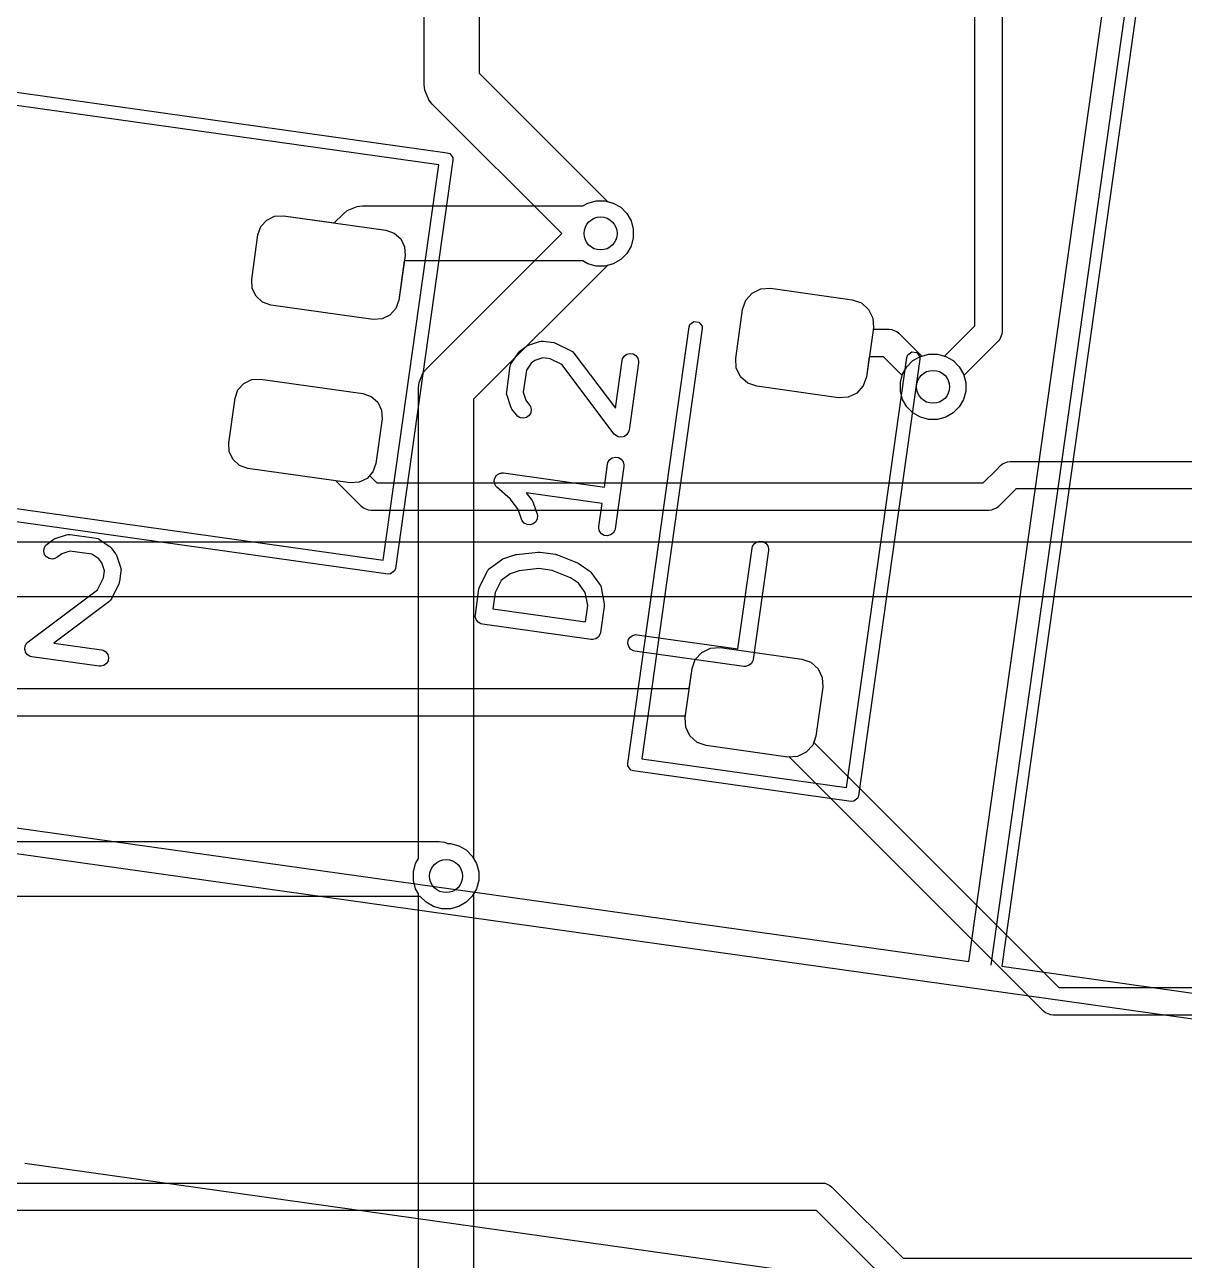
# Model space of a CAD drawing. Header units: millimetres. Extents: x 14 to 286, y -133 to -45.
# Drawn here: x 91.14 to 101.68, y -91.22 to -79.98 of the extents above; entities that cross this region are included whole.
import ezdxf

# ---------------------------------------------------------------- set-up
doc = ezdxf.new("R2010")
doc.units = ezdxf.units.MM
for name, color, linetype, true_color in [('B.Cu', 153, 'CONTINUOUS', 0x4d7fc4), ('B.Silkscreen', 31, 'CONTINUOUS', 0xe8b2a7), ('F.Cu', 13, 'CONTINUOUS', 0xc83434), ('F.Mask', 201, 'CONTINUOUS', 0xd864ff), ('F.Paste', 253, 'CONTINUOUS', 0xb4a09a), ('F.Silkscreen', 41, 'CONTINUOUS', 0xf2eda1), ('User.Drawings', 9, 'CONTINUOUS', 0xc2c2c2)]:
    doc.layers.add(name, color=color, linetype=linetype, true_color=true_color)

msp = doc.modelspace()

# ---------------------------------------------------------------- linework, layer by layer
at = {"layer": 'B.Cu', "linetype": 'CONTINUOUS'}
for p, q in [((99.7772, -82.718523), (99.7772, -76.0407)), ((100.0272, -76.092476), (100.0272, -82.7703)), ((94.7715, -80.5258), (94.7715, -76.4923)), ((95.2715, -76.595853), (95.2715, -80.422246)), ((95.2715, -80.422246), (96.437529, -81.588275)), ((94.776304, -80.574573), (94.7715, -80.5258)), ((94.813633, -80.664693), (94.776304, -80.574573)), ((94.813637, -80.664697), (94.813633, -80.664693)), ((94.844723, -80.702577), (94.813637, -80.664697)), ((96.021646, -81.8795), (94.844723, -80.702577)), ((96.437529, -81.588275), (96.490005, -81.602336)), ((96.490005, -81.602336), (96.557828, -81.641494)), ((96.557828, -81.641494), (96.613206, -81.696872)), ((96.613206, -81.696872), (96.652364, -81.764695)), ((96.652364, -81.764695), (96.672633, -81.840342)), ((94.793923, -83.107223), (96.021646, -81.8795)), ((96.672633, -81.918658), (96.652364, -81.994305)), ((96.672633, -81.840342), (96.672633, -81.918658)), ((96.652364, -81.994305), (96.613206, -82.062128)), ((96.557828, -82.117506), (96.490005, -82.156664)), ((96.613206, -82.062128), (96.557828, -82.117506)), ((96.437529, -82.170724), (95.2207, -83.387554)), ((96.490005, -82.156664), (96.437529, -82.170724)), ((99.501634, -82.994089), (99.7772, -82.718523)), ((100.024798, -82.794686), (100.006134, -82.839746)), ((100.0272, -82.7703), (100.024798, -82.794686)), ((99.990589, -82.858688), (99.67841, -83.170865)), ((100.006134, -82.839746), (99.990589, -82.858688)), ((99.160194, -83.091672), (99.215572, -83.036294)), ((99.215572, -83.036294), (99.283395, -82.997136)), ((99.283395, -82.997136), (99.359042, -82.976867)), ((99.359042, -82.976867), (99.437358, -82.976867)), ((99.437358, -82.976867), (99.501634, -82.994089)), ((94.725504, -83.235227), (94.762833, -83.145107)), ((94.762833, -83.145107), (94.762837, -83.145102)), ((94.762837, -83.145102), (94.793923, -83.107223)), ((99.100767, -83.235142), (99.121036, -83.159495)), ((99.121036, -83.159495), (99.160194, -83.091672)), ((94.7207, -83.284), (94.725504, -83.235227)), ((99.100767, -83.313458), (99.100767, -83.235142)), ((99.67841, -83.170865), (99.695633, -83.235142)), ((99.695633, -83.235142), (99.695633, -83.313458)), ((94.7207, -87.563046), (94.7207, -83.284)), ((99.121036, -83.389105), (99.100767, -83.313458)), ((99.695633, -83.313458), (99.675364, -83.389105)), ((95.2207, -83.387554), (95.2207, -87.563046)), ((99.160194, -83.456928), (99.121036, -83.389105)), ((99.215572, -83.512306), (99.160194, -83.456928)), ((99.636206, -83.456928), (99.580828, -83.512306)), ((99.675364, -83.389105), (99.636206, -83.456928)), ((99.283395, -83.551464), (99.215572, -83.512306)), ((99.359042, -83.571733), (99.283395, -83.551464)), ((99.437358, -83.571733), (99.359042, -83.571733)), ((99.513005, -83.551464), (99.437358, -83.571733)), ((99.580828, -83.512306), (99.513005, -83.551464)), ((94.673267, -87.685742), (94.693536, -87.610095)), ((94.693536, -87.610095), (94.7207, -87.563046)), ((95.2207, -87.563046), (95.247864, -87.610095)), ((95.247864, -87.610095), (95.268133, -87.685742)), ((94.673267, -87.764058), (94.673267, -87.685742)), ((94.693536, -87.839705), (94.673267, -87.764058)), ((95.268133, -87.764058), (95.247864, -87.839705)), ((95.268133, -87.685742), (95.268133, -87.764058)), ((94.7207, -87.886753), (94.693536, -87.839705)), ((95.247864, -87.839705), (95.2207, -87.886753)), ((94.7207, -93.8386), (94.7207, -87.886753)), ((95.2207, -87.886753), (95.2207, -93.735046))]:
    msp.add_line(p, q, dxfattribs=at)
at = {"layer": 'B.Cu'}
for centre in [(96.3752, -81.8795), (99.3982, -83.2743), (94.9707, -87.7249)]:
    msp.add_circle(centre, 0.15, dxfattribs=at)
at = {"layer": 'B.Silkscreen', "linetype": 'CONTINUOUS'}
msp.add_line((91.138861, -90.334903), (99.457114, -91.503957), dxfattribs=at)
at = {"layer": 'F.Cu', "linetype": 'CONTINUOUS'}
for p, q in [((96.260395, -81.602336), (96.336042, -81.582067)), ((96.336042, -81.582067), (96.414358, -81.582067)), ((96.414358, -81.582067), (96.490005, -81.602336)), ((94.033723, -81.702724), (94.071602, -81.671637)), ((94.071602, -81.671637), (94.071607, -81.671633)), ((94.071607, -81.671633), (94.161727, -81.634304)), ((94.161727, -81.634304), (94.2105, -81.6295)), ((94.2105, -81.6295), (96.213346, -81.6295)), ((96.213346, -81.6295), (96.260395, -81.602336)), ((96.490005, -81.602336), (96.557828, -81.641494)), ((96.557828, -81.641494), (96.613206, -81.696872)), ((96.613206, -81.696872), (96.652364, -81.764695)), ((93.286431, -81.817584), (93.339692, -81.757909)), ((93.339692, -81.757909), (93.411737, -81.72316)), ((93.411737, -81.72316), (93.491595, -81.718625)), ((93.491595, -81.718625), (93.952978, -81.783467)), ((93.952978, -81.783467), (94.033723, -81.702724)), ((96.652364, -81.764695), (96.672633, -81.840342)), ((93.202999, -82.299109), (93.26006, -81.893099)), ((93.26006, -81.893099), (93.286431, -81.817584)), ((96.672633, -81.918658), (96.652364, -81.994305)), ((96.672633, -81.840342), (96.672633, -81.918658)), ((96.652364, -81.994305), (96.613206, -82.062128)), ((94.590102, -82.1295), (94.53986, -82.486993)), ((96.213346, -82.1295), (94.590102, -82.1295)), ((96.260395, -82.156664), (96.213346, -82.1295)), ((96.557828, -82.117506), (96.490005, -82.156664)), ((96.613206, -82.062128), (96.557828, -82.117506)), ((96.336042, -82.176933), (96.260395, -82.156664)), ((96.414358, -82.176933), (96.336042, -82.176933)), ((96.490005, -82.156664), (96.414358, -82.176933)), ((93.207534, -82.378967), (93.202999, -82.299109)), ((93.242283, -82.451012), (93.207534, -82.378967)), ((93.301958, -82.504273), (93.242283, -82.451012)), ((97.666789, -82.569744), (97.695733, -82.486861)), ((97.695733, -82.486861), (97.754191, -82.421365)), ((97.754191, -82.421365), (97.833264, -82.383224)), ((97.833264, -82.383224), (97.920913, -82.378247)), ((97.920913, -82.378247), (98.663614, -82.482627)), ((98.663614, -82.482627), (98.746497, -82.511571)), ((93.377473, -82.530645), (93.301958, -82.504273)), ((94.308325, -82.661467), (93.377473, -82.530645)), ((94.513489, -82.562508), (94.460228, -82.622183)), ((94.53986, -82.486993), (94.513489, -82.562508)), ((97.604161, -83.015364), (97.666789, -82.569744)), ((98.746497, -82.511571), (98.811993, -82.570029)), ((98.811993, -82.570029), (98.850134, -82.649102)), ((94.388183, -82.656932), (94.308325, -82.661467)), ((94.460228, -82.622183), (94.388183, -82.656932)), ((98.850134, -82.649102), (98.855111, -82.736752)), ((98.855111, -82.736752), (98.853095, -82.7511)), ((98.853095, -82.7511), (99, -82.7511)), ((99, -82.7511), (99.024386, -82.753502)), ((99.024386, -82.753502), (99.024387, -82.753502)), ((99.024387, -82.753502), (99.036185, -82.758389)), ((99.036185, -82.758389), (99.069446, -82.772166)), ((99.069446, -82.772166), (99.069451, -82.772171)), ((99.069451, -82.772171), (99.088388, -82.787712)), ((99.088388, -82.787712), (99.294765, -82.994089)), ((97.609138, -83.103014), (97.604161, -83.015364)), ((98.817959, -83.0011), (98.792483, -83.182372)), ((98.948224, -83.0011), (98.817959, -83.0011)), ((99.117989, -83.170865), (98.948224, -83.0011)), ((99.294765, -82.994089), (99.359042, -82.976867)), ((99.359042, -82.976867), (99.437358, -82.976867)), ((99.437358, -82.976867), (99.513005, -82.997136)), ((99.513005, -82.997136), (99.580828, -83.036294)), ((99.580828, -83.036294), (99.636206, -83.091672)), ((97.647279, -83.182087), (97.609138, -83.103014)), ((99.636206, -83.091672), (99.675364, -83.159495)), ((99.675364, -83.159495), (99.695633, -83.235142)), ((93.077672, -83.302986), (93.130933, -83.243311)), ((93.130933, -83.243311), (93.202978, -83.208562)), ((93.202978, -83.208562), (93.282836, -83.204027)), ((93.282836, -83.204027), (94.213688, -83.334849)), ((97.712775, -83.240545), (97.647279, -83.182087)), ((97.795658, -83.269489), (97.712775, -83.240545)), ((98.538359, -83.373869), (97.795658, -83.269489)), ((98.763539, -83.265255), (98.705081, -83.330751)), ((98.792483, -83.182372), (98.763539, -83.265255)), ((99.100767, -83.235142), (99.117989, -83.170865)), ((99.100767, -83.313458), (99.100767, -83.235142)), ((99.695633, -83.235142), (99.695633, -83.313458)), ((92.99424, -83.784511), (93.051301, -83.378501)), ((93.051301, -83.378501), (93.077672, -83.302986)), ((94.213688, -83.334849), (94.289203, -83.361221)), ((94.289203, -83.361221), (94.348878, -83.414482)), ((98.626008, -83.368892), (98.538359, -83.373869)), ((98.705081, -83.330751), (98.626008, -83.368892)), ((99.121036, -83.389105), (99.100767, -83.313458)), ((99.695633, -83.313458), (99.675364, -83.389105)), ((94.348878, -83.414482), (94.383627, -83.486527)), ((94.383627, -83.486527), (94.388162, -83.566385)), ((99.160194, -83.456928), (99.121036, -83.389105)), ((99.215572, -83.512306), (99.160194, -83.456928)), ((99.636206, -83.456928), (99.580828, -83.512306)), ((99.675364, -83.389105), (99.636206, -83.456928)), ((94.388162, -83.566385), (94.331101, -83.972395)), ((99.283395, -83.551464), (99.215572, -83.512306)), ((99.359042, -83.571733), (99.283395, -83.551464)), ((99.437358, -83.571733), (99.359042, -83.571733)), ((99.513005, -83.551464), (99.437358, -83.571733)), ((99.580828, -83.512306), (99.513005, -83.551464)), ((92.998775, -83.864369), (92.99424, -83.784511)), ((93.033524, -83.936414), (92.998775, -83.864369)), ((93.093199, -83.989675), (93.033524, -83.936414)), ((93.168714, -84.016047), (93.093199, -83.989675)), ((93.967304, -84.12828), (93.168714, -84.016047)), ((94.30473, -84.04791), (94.274432, -84.081855)), ((94.331101, -83.972395), (94.30473, -84.04791)), ((99.853624, -84.1481), (99.970812, -84.030912)), ((99.970812, -84.030912), (100.012012, -83.989711)), ((100.012012, -83.989711), (100.030954, -83.974166)), ((100.030954, -83.974166), (100.076014, -83.955502)), ((100.076014, -83.955502), (100.1004, -83.9531)), ((100.1004, -83.9531), (106.631827, -83.9531)), ((94.200511, -84.361488), (93.967304, -84.12828)), ((94.274432, -84.081855), (94.340677, -84.1481)), ((94.340677, -84.1481), (99.853624, -84.1481)), ((100.147588, -84.207688), (99.993788, -84.361488)), ((100.152176, -84.2031), (100.147588, -84.207688)), ((106.599846, -84.2031), (100.152176, -84.2031)), ((94.219453, -84.377033), (94.200511, -84.361488)), ((94.219454, -84.377034), (94.219453, -84.377033)), ((94.233189, -84.382723), (94.219454, -84.377034)), ((94.264513, -84.395698), (94.233189, -84.382723)), ((94.264514, -84.395698), (94.264513, -84.395698)), ((94.2889, -84.3981), (94.264514, -84.395698)), ((99.929786, -84.395698), (99.9054, -84.3981)), ((99.929787, -84.395698), (99.929786, -84.395698)), ((99.947678, -84.388287), (99.929787, -84.395698)), ((99.974846, -84.377034), (99.947678, -84.388287)), ((99.974851, -84.377028), (99.974846, -84.377034)), ((99.993788, -84.361488), (99.974851, -84.377028)), ((99.9054, -84.3981), (94.2889, -84.3981)), ((89.850454, -84.6849), (106.4585, -84.6849)), ((106.354946, -85.1849), (89.7469, -85.1849)), ((97.236461, -85.754745), (97.294919, -85.689249)), ((97.294919, -85.689249), (97.373992, -85.651108)), ((97.373992, -85.651108), (97.461641, -85.646131)), ((97.461641, -85.646131), (98.204342, -85.750511)), ((97.182041, -86.0189), (97.207517, -85.837628)), ((97.207517, -85.837628), (97.236461, -85.754745)), ((98.204342, -85.750511), (98.287225, -85.779455)), ((98.287225, -85.779455), (98.352721, -85.837913)), ((98.352721, -85.837913), (98.390862, -85.916986)), ((98.390862, -85.916986), (98.395839, -86.004636)), ((81.655677, -86.0189), (97.182041, -86.0189)), ((98.395839, -86.004636), (98.333211, -86.450256)), ((97.146905, -86.2689), (81.6039, -86.2689)), ((97.144889, -86.283248), (97.146905, -86.2689)), ((97.149866, -86.370898), (97.144889, -86.283248)), ((97.188007, -86.449971), (97.149866, -86.370898)), ((97.253503, -86.508429), (97.188007, -86.449971)), ((97.336386, -86.537373), (97.253503, -86.508429)), ((98.333211, -86.450256), (98.312587, -86.509311)), ((98.312587, -86.509311), (100.542176, -88.7389)), ((98.079087, -86.641753), (97.336386, -86.537373)), ((98.090811, -86.641087), (98.079087, -86.641753)), ((100.402012, -88.952288), (98.090811, -86.641087)), ((76.270754, -87.411), (94.9068, -87.411)), ((94.9068, -87.411), (94.955573, -87.415804)), ((94.955573, -87.415804), (94.98373, -87.427467)), ((94.98373, -87.427467), (95.009858, -87.427467)), ((95.009858, -87.427467), (95.085505, -87.447736)), ((95.085505, -87.447736), (95.153328, -87.486894)), ((95.153328, -87.486894), (95.208706, -87.542272)), ((95.208706, -87.542272), (95.247864, -87.610095)), ((95.247864, -87.610095), (95.268133, -87.685742)), ((95.268133, -87.764058), (95.247864, -87.839705)), ((95.268133, -87.685742), (95.268133, -87.764058)), ((95.247864, -87.839705), (95.208706, -87.907528)), ((94.736166, -87.911), (76.270754, -87.911)), ((94.788072, -87.962906), (94.736166, -87.911)), ((94.855895, -88.002064), (94.788072, -87.962906)), ((95.153328, -87.962906), (95.085505, -88.002064)), ((95.208706, -87.907528), (95.153328, -87.962906)), ((94.931542, -88.022333), (94.855895, -88.002064)), ((95.009858, -88.022333), (94.931542, -88.022333)), ((95.085505, -88.002064), (95.009858, -88.022333)), ((100.542176, -88.7389), (116.232041, -88.7389)), ((100.420948, -88.967828), (100.402012, -88.952288)), ((100.420954, -88.967834), (100.420948, -88.967828)), ((100.452815, -88.981031), (100.420954, -88.967834)), ((100.466013, -88.986498), (100.452815, -88.981031)), ((100.466014, -88.986498), (100.466013, -88.986498)), ((100.4904, -88.9889), (100.466014, -88.986498)), ((116.196905, -88.9889), (100.4904, -88.9889)), ((85.145078, -90.5163), (98.3903, -90.5163)), ((98.3903, -90.5163), (98.414686, -90.518702)), ((98.414686, -90.518702), (98.414687, -90.518702)), ((98.414687, -90.518702), (98.427884, -90.524168)), ((98.427884, -90.524168), (98.459746, -90.537366)), ((98.459746, -90.537366), (98.459751, -90.537371)), ((98.459751, -90.537371), (98.478688, -90.552912)), ((98.478688, -90.552912), (99.124876, -91.1991)), ((98.338524, -90.7663), (85.145078, -90.7663)), ((98.984712, -91.412488), (98.338524, -90.7663)), ((99.124876, -91.1991), (132.5785, -91.1991))]:
    msp.add_line(p, q, dxfattribs=at)
at = {"layer": 'F.Cu'}
for centre in [(96.3752, -81.8795), (99.3982, -83.2743), (94.9707, -87.7249)]:
    msp.add_circle(centre, 0.15, dxfattribs=at)
at = {"layer": 'F.Mask', "linetype": 'CONTINUOUS'}
for p, q in [((93.286431, -81.817584), (93.339692, -81.757909)), ((93.339692, -81.757909), (93.411737, -81.72316)), ((93.411737, -81.72316), (93.491595, -81.718625)), ((93.491595, -81.718625), (94.422447, -81.849447)), ((93.202999, -82.299109), (93.26006, -81.893099)), ((93.26006, -81.893099), (93.286431, -81.817584)), ((94.422447, -81.849447), (94.497962, -81.875819)), ((94.497962, -81.875819), (94.557637, -81.92908)), ((94.557637, -81.92908), (94.592386, -82.001125)), ((94.592386, -82.001125), (94.596921, -82.080983)), ((94.596921, -82.080983), (94.53986, -82.486993)), ((93.207534, -82.378967), (93.202999, -82.299109)), ((93.242283, -82.451012), (93.207534, -82.378967)), ((93.301958, -82.504273), (93.242283, -82.451012)), ((97.666789, -82.569744), (97.695733, -82.486861)), ((97.695733, -82.486861), (97.754191, -82.421365)), ((97.754191, -82.421365), (97.833264, -82.383224)), ((97.833264, -82.383224), (97.920913, -82.378247)), ((97.920913, -82.378247), (98.663614, -82.482627)), ((98.663614, -82.482627), (98.746497, -82.511571)), ((93.377473, -82.530645), (93.301958, -82.504273)), ((94.308325, -82.661467), (93.377473, -82.530645)), ((94.513489, -82.562508), (94.460228, -82.622183)), ((94.53986, -82.486993), (94.513489, -82.562508)), ((97.604161, -83.015364), (97.666789, -82.569744)), ((98.746497, -82.511571), (98.811993, -82.570029)), ((98.811993, -82.570029), (98.850134, -82.649102)), ((94.388183, -82.656932), (94.308325, -82.661467)), ((94.460228, -82.622183), (94.388183, -82.656932)), ((98.850134, -82.649102), (98.855111, -82.736752)), ((98.855111, -82.736752), (98.792483, -83.182372)), ((97.609138, -83.103014), (97.604161, -83.015364)), ((97.647279, -83.182087), (97.609138, -83.103014)), ((93.077672, -83.302986), (93.130933, -83.243311)), ((93.130933, -83.243311), (93.202978, -83.208562)), ((93.202978, -83.208562), (93.282836, -83.204027)), ((93.282836, -83.204027), (94.213688, -83.334849)), ((97.712775, -83.240545), (97.647279, -83.182087)), ((97.795658, -83.269489), (97.712775, -83.240545)), ((98.538359, -83.373869), (97.795658, -83.269489)), ((98.763539, -83.265255), (98.705081, -83.330751)), ((98.792483, -83.182372), (98.763539, -83.265255)), ((92.99424, -83.784511), (93.051301, -83.378501)), ((93.051301, -83.378501), (93.077672, -83.302986)), ((94.213688, -83.334849), (94.289203, -83.361221)), ((94.289203, -83.361221), (94.348878, -83.414482)), ((98.626008, -83.368892), (98.538359, -83.373869)), ((98.705081, -83.330751), (98.626008, -83.368892)), ((94.348878, -83.414482), (94.383627, -83.486527)), ((94.383627, -83.486527), (94.388162, -83.566385)), ((94.388162, -83.566385), (94.331101, -83.972395)), ((92.998775, -83.864369), (92.99424, -83.784511)), ((93.033524, -83.936414), (92.998775, -83.864369)), ((93.093199, -83.989675), (93.033524, -83.936414)), ((93.168714, -84.016047), (93.093199, -83.989675)), ((94.099566, -84.146869), (93.168714, -84.016047)), ((94.30473, -84.04791), (94.251469, -84.107585)), ((94.331101, -83.972395), (94.30473, -84.04791)), ((94.179424, -84.142334), (94.099566, -84.146869)), ((94.251469, -84.107585), (94.179424, -84.142334)), ((97.236461, -85.754745), (97.294919, -85.689249)), ((97.294919, -85.689249), (97.373992, -85.651108)), ((97.373992, -85.651108), (97.461641, -85.646131)), ((97.461641, -85.646131), (98.204342, -85.750511)), ((97.144889, -86.283248), (97.207517, -85.837628)), ((97.207517, -85.837628), (97.236461, -85.754745)), ((98.204342, -85.750511), (98.287225, -85.779455)), ((98.287225, -85.779455), (98.352721, -85.837913)), ((98.352721, -85.837913), (98.390862, -85.916986)), ((98.390862, -85.916986), (98.395839, -86.004636)), ((98.395839, -86.004636), (98.333211, -86.450256)), ((97.149866, -86.370898), (97.144889, -86.283248)), ((97.188007, -86.449971), (97.149866, -86.370898)), ((97.253503, -86.508429), (97.188007, -86.449971)), ((97.336386, -86.537373), (97.253503, -86.508429)), ((98.333211, -86.450256), (98.304267, -86.533139)), ((98.079087, -86.641753), (97.336386, -86.537373)), ((98.166736, -86.636776), (98.079087, -86.641753)), ((98.245809, -86.598635), (98.166736, -86.636776)), ((98.304267, -86.533139), (98.245809, -86.598635))]:
    msp.add_line(p, q, dxfattribs=at)
at = {"layer": 'F.Paste', "linetype": 'CONTINUOUS'}
for p, q in [((93.286431, -81.817584), (93.339692, -81.757909)), ((93.339692, -81.757909), (93.411737, -81.72316)), ((93.411737, -81.72316), (93.491595, -81.718625)), ((93.491595, -81.718625), (94.422447, -81.849447)), ((93.202999, -82.299109), (93.26006, -81.893099)), ((93.26006, -81.893099), (93.286431, -81.817584)), ((94.422447, -81.849447), (94.497962, -81.875819)), ((94.497962, -81.875819), (94.557637, -81.92908)), ((94.557637, -81.92908), (94.592386, -82.001125)), ((94.592386, -82.001125), (94.596921, -82.080983)), ((94.596921, -82.080983), (94.53986, -82.486993)), ((93.207534, -82.378967), (93.202999, -82.299109)), ((93.242283, -82.451012), (93.207534, -82.378967)), ((93.301958, -82.504273), (93.242283, -82.451012)), ((97.666789, -82.569744), (97.695733, -82.486861)), ((97.695733, -82.486861), (97.754191, -82.421365)), ((97.754191, -82.421365), (97.833264, -82.383224)), ((97.833264, -82.383224), (97.920913, -82.378247)), ((97.920913, -82.378247), (98.663614, -82.482627)), ((98.663614, -82.482627), (98.746497, -82.511571)), ((93.377473, -82.530645), (93.301958, -82.504273)), ((94.308325, -82.661467), (93.377473, -82.530645)), ((94.513489, -82.562508), (94.460228, -82.622183)), ((94.53986, -82.486993), (94.513489, -82.562508)), ((97.604161, -83.015364), (97.666789, -82.569744)), ((98.746497, -82.511571), (98.811993, -82.570029)), ((98.811993, -82.570029), (98.850134, -82.649102)), ((94.388183, -82.656932), (94.308325, -82.661467)), ((94.460228, -82.622183), (94.388183, -82.656932)), ((98.850134, -82.649102), (98.855111, -82.736752)), ((98.855111, -82.736752), (98.792483, -83.182372)), ((97.609138, -83.103014), (97.604161, -83.015364)), ((97.647279, -83.182087), (97.609138, -83.103014)), ((93.077672, -83.302986), (93.130933, -83.243311)), ((93.130933, -83.243311), (93.202978, -83.208562)), ((93.202978, -83.208562), (93.282836, -83.204027)), ((93.282836, -83.204027), (94.213688, -83.334849)), ((97.712775, -83.240545), (97.647279, -83.182087)), ((97.795658, -83.269489), (97.712775, -83.240545)), ((98.538359, -83.373869), (97.795658, -83.269489)), ((98.763539, -83.265255), (98.705081, -83.330751)), ((98.792483, -83.182372), (98.763539, -83.265255)), ((92.99424, -83.784511), (93.051301, -83.378501)), ((93.051301, -83.378501), (93.077672, -83.302986)), ((94.213688, -83.334849), (94.289203, -83.361221)), ((94.289203, -83.361221), (94.348878, -83.414482)), ((98.626008, -83.368892), (98.538359, -83.373869)), ((98.705081, -83.330751), (98.626008, -83.368892)), ((94.348878, -83.414482), (94.383627, -83.486527)), ((94.383627, -83.486527), (94.388162, -83.566385)), ((94.388162, -83.566385), (94.331101, -83.972395)), ((92.998775, -83.864369), (92.99424, -83.784511)), ((93.033524, -83.936414), (92.998775, -83.864369)), ((93.093199, -83.989675), (93.033524, -83.936414)), ((93.168714, -84.016047), (93.093199, -83.989675)), ((94.099566, -84.146869), (93.168714, -84.016047)), ((94.30473, -84.04791), (94.251469, -84.107585)), ((94.331101, -83.972395), (94.30473, -84.04791)), ((94.179424, -84.142334), (94.099566, -84.146869)), ((94.251469, -84.107585), (94.179424, -84.142334)), ((97.236461, -85.754745), (97.294919, -85.689249)), ((97.294919, -85.689249), (97.373992, -85.651108)), ((97.373992, -85.651108), (97.461641, -85.646131)), ((97.461641, -85.646131), (98.204342, -85.750511)), ((97.144889, -86.283248), (97.207517, -85.837628)), ((97.207517, -85.837628), (97.236461, -85.754745)), ((98.204342, -85.750511), (98.287225, -85.779455)), ((98.287225, -85.779455), (98.352721, -85.837913)), ((98.352721, -85.837913), (98.390862, -85.916986)), ((98.390862, -85.916986), (98.395839, -86.004636)), ((98.395839, -86.004636), (98.333211, -86.450256)), ((97.149866, -86.370898), (97.144889, -86.283248)), ((97.188007, -86.449971), (97.149866, -86.370898)), ((97.253503, -86.508429), (97.188007, -86.449971)), ((97.336386, -86.537373), (97.253503, -86.508429)), ((98.333211, -86.450256), (98.304267, -86.533139)), ((98.079087, -86.641753), (97.336386, -86.537373)), ((98.166736, -86.636776), (98.079087, -86.641753)), ((98.245809, -86.598635), (98.166736, -86.636776)), ((98.304267, -86.533139), (98.245809, -86.598635))]:
    msp.add_line(p, q, dxfattribs=at)
at = {"layer": 'F.Silkscreen', "linetype": 'CONTINUOUS'}
for p, q in [((87.751921, -80.12935), (94.980878, -81.145313)), ((94.904761, -81.255794), (87.794636, -80.256532)), ((95.031944, -81.213079), (94.510045, -84.926584)), ((94.980878, -81.145313), (95.00298, -81.153031)), ((95.00298, -81.153031), (95.030617, -81.189706)), ((95.030617, -81.189706), (95.031944, -81.213079)), ((94.399563, -84.850467), (94.904761, -81.255794)), ((97.179953, -82.728535), (97.187671, -82.706433)), ((97.187671, -82.706433), (97.224346, -82.678796)), ((97.224346, -82.678796), (97.269821, -82.685187)), ((97.269821, -82.685187), (97.297458, -82.721863)), ((96.621867, -86.699512), (97.179953, -82.728535)), ((97.298785, -82.745236), (96.749049, -86.656796)), ((97.297458, -82.721863), (97.298785, -82.745236)), ((95.643975, -82.947197), (95.697758, -82.906668)), ((95.697758, -82.906668), (95.70411, -82.902794)), ((95.70411, -82.902794), (95.705605, -82.901492)), ((95.705605, -82.901492), (95.708037, -82.900399)), ((95.708037, -82.900399), (95.710311, -82.899013)), ((95.710311, -82.899013), (95.712228, -82.898517)), ((95.712228, -82.898517), (95.719017, -82.895468)), ((95.719017, -82.895468), (95.819956, -82.861567)), ((95.819956, -82.861567), (95.834285, -82.858274)), ((95.834285, -82.858274), (95.836972, -82.858458)), ((95.836972, -82.858458), (95.839582, -82.857784)), ((95.839582, -82.857784), (95.854272, -82.858394)), ((95.854272, -82.858394), (95.948583, -82.871649)), ((95.948583, -82.871649), (95.955812, -82.873401)), ((95.955812, -82.873401), (95.95779, -82.873537)), ((95.95779, -82.873537), (95.960282, -82.874484)), ((95.960282, -82.874484), (95.962872, -82.875112)), ((95.962872, -82.875112), (95.964579, -82.876117)), ((95.964579, -82.876117), (95.971533, -82.878761)), ((95.971533, -82.878761), (96.106373, -82.945798)), ((95.566941, -83.052226), (95.627351, -82.964543)), ((95.627351, -82.964543), (95.632151, -82.95886)), ((95.632151, -82.95886), (95.633157, -82.957153)), ((95.633157, -82.957153), (95.635118, -82.955347)), ((95.635118, -82.955347), (95.636839, -82.953311)), ((95.636839, -82.953311), (95.638502, -82.952233)), ((95.638502, -82.952233), (95.643975, -82.947197)), ((95.778312, -83.033786), (95.743967, -83.059667)), ((95.850928, -83.009398), (95.778312, -83.033786)), ((95.915655, -83.018495), (95.850928, -83.009398)), ((96.023741, -83.072231), (95.915655, -83.018495)), ((96.106373, -82.945798), (96.118834, -82.953602)), ((96.118834, -82.953602), (96.120603, -82.955633)), ((96.120603, -82.955633), (96.122926, -82.957001)), ((96.122926, -82.957001), (96.132883, -82.96782)), ((96.132883, -82.96782), (96.510254, -83.468608)), ((96.510254, -83.468608), (96.571209, -83.034891)), ((96.571209, -83.034891), (96.574672, -83.020601)), ((96.574672, -83.020601), (96.589525, -82.995387)), ((96.589525, -82.995387), (96.612895, -82.977776)), ((96.612895, -82.977776), (96.641227, -82.970449)), ((96.641227, -82.970449), (96.670206, -82.974522)), ((96.670206, -82.974522), (96.69542, -82.989374)), ((96.69542, -82.989374), (96.713031, -83.012745)), ((96.713031, -83.012745), (96.720358, -83.041076)), ((96.720358, -83.041076), (96.719749, -83.055766)), ((98.610754, -86.918439), (99.160488, -83.006881)), ((99.27932, -83.023581), (98.721236, -86.994556)), ((99.160488, -83.006881), (99.168206, -82.984779)), ((99.168206, -82.984779), (99.204881, -82.957142)), ((99.204881, -82.957142), (99.250356, -82.963533)), ((99.250356, -82.963533), (99.277993, -83.000208)), ((99.277993, -83.000208), (99.27932, -83.023581)), ((95.521296, -83.320118), (95.554432, -83.084339)), ((95.554432, -83.084339), (95.557895, -83.07005)), ((95.557895, -83.07005), (95.559262, -83.067727)), ((95.559262, -83.067727), (95.559826, -83.065093)), ((95.559826, -83.065093), (95.566941, -83.052226)), ((95.700507, -83.122747), (95.6723, -83.32346)), ((95.743967, -83.059667), (95.700507, -83.122747)), ((96.499427, -83.703487), (96.023741, -83.072231)), ((96.719749, -83.055766), (96.633595, -83.668789)), ((95.520687, -83.334808), (95.521296, -83.320118)), ((95.521361, -83.337414), (95.520687, -83.334808)), ((95.521176, -83.340105), (95.521361, -83.337414)), ((95.524469, -83.354435), (95.521176, -83.340105)), ((95.55837, -83.455373), (95.524469, -83.354435)), ((95.6723, -83.32346), (95.696688, -83.396077)), ((95.561418, -83.462159), (95.55837, -83.455373)), ((95.561914, -83.464077), (95.561418, -83.462159)), ((95.5633, -83.466351), (95.561914, -83.464077)), ((95.564394, -83.468785), (95.5633, -83.466351)), ((95.565696, -83.47028), (95.564394, -83.468785)), ((95.569569, -83.47663), (95.565696, -83.47028)), ((95.610097, -83.530413), (95.569569, -83.47663)), ((95.696688, -83.396077), (95.729893, -83.440141)), ((95.729893, -83.440141), (95.737548, -83.452694)), ((95.737548, -83.452694), (95.744874, -83.481025)), ((95.744874, -83.481025), (95.740801, -83.510004)), ((95.620053, -83.541231), (95.610097, -83.530413)), ((95.645268, -83.556083), (95.620053, -83.541231)), ((95.674246, -83.560156), (95.645268, -83.556083)), ((95.702578, -83.552829), (95.674246, -83.560156)), ((95.725949, -83.535218), (95.702578, -83.552829)), ((95.740801, -83.510004), (95.725949, -83.535218)), ((96.509384, -83.714305), (96.499427, -83.703487)), ((96.534598, -83.729158), (96.509384, -83.714305)), ((96.615279, -83.708292), (96.591908, -83.725904)), ((96.630132, -83.683078), (96.615279, -83.708292)), ((96.633595, -83.668789), (96.630132, -83.683078)), ((96.563577, -83.733231), (96.534598, -83.729158)), ((96.579846, -83.729022), (96.563577, -83.733231)), ((96.591908, -83.725904), (96.579846, -83.729022)), ((87.972577, -83.947213), (94.399563, -84.850467)), ((96.442127, -83.963714), (96.45698, -83.9385)), ((96.45698, -83.9385), (96.48035, -83.920889)), ((96.48035, -83.920889), (96.508682, -83.913562)), ((96.508682, -83.913562), (96.537661, -83.917634)), ((96.537661, -83.917634), (96.562875, -83.932487)), ((96.562875, -83.932487), (96.580486, -83.955858)), ((95.457433, -84.062808), (95.464048, -84.05961)), ((95.464048, -84.05961), (95.471457, -84.059181)), ((95.471457, -84.059181), (95.47865, -84.057321)), ((95.47865, -84.057321), (95.493183, -84.057924)), ((95.493183, -84.057924), (95.493262, -84.05792)), ((95.493262, -84.05792), (95.493287, -84.057928)), ((95.493287, -84.057928), (95.49334, -84.057931)), ((95.49334, -84.057931), (96.409338, -84.186666)), ((96.409338, -84.186666), (96.438664, -83.978003)), ((96.438664, -83.978003), (96.442127, -83.963714)), ((96.587204, -83.998879), (96.507676, -84.564746)), ((96.580486, -83.955858), (96.587813, -83.984189)), ((96.587813, -83.984189), (96.587204, -83.998879)), ((94.442278, -84.97765), (87.931266, -84.062587)), ((95.408022, -84.136453), (95.409045, -84.129173)), ((95.409882, -84.143645), (95.408022, -84.136453)), ((95.408621, -84.121841), (95.411061, -84.114829)), ((95.409045, -84.129173), (95.408621, -84.121841)), ((95.410311, -84.151055), (95.409882, -84.143645)), ((95.413509, -84.157669), (95.410311, -84.151055)), ((95.411061, -84.114829), (95.412095, -84.107474)), ((95.412095, -84.107474), (95.415824, -84.101142)), ((95.41535, -84.164785), (95.413509, -84.157669)), ((95.419817, -84.170713), (95.41535, -84.164785)), ((95.415824, -84.101142), (95.41824, -84.094203)), ((95.41824, -84.094203), (95.42318, -84.088656)), ((95.423051, -84.1774), (95.419817, -84.170713)), ((95.42318, -84.088656), (95.426948, -84.08226)), ((95.426948, -84.08226), (95.432813, -84.077839)), ((95.432813, -84.077839), (95.437703, -84.07235)), ((95.437703, -84.07235), (95.444389, -84.069116)), ((95.444389, -84.069116), (95.450318, -84.064649)), ((95.450318, -84.064649), (95.457433, -84.062808)), ((95.432916, -84.188095), (95.423051, -84.1774)), ((95.432961, -84.188155), (95.432916, -84.188095)), ((95.432982, -84.188167), (95.432961, -84.188155)), ((95.433019, -84.188207), (95.432982, -84.188167)), ((95.555684, -84.29746), (95.433019, -84.188207)), ((96.388462, -84.335206), (95.698923, -84.238297)), ((95.698923, -84.238297), (95.752068, -84.308824)), ((95.624949, -84.389377), (95.555684, -84.29746)), ((95.654975, -84.478778), (95.624949, -84.389377)), ((95.752068, -84.308824), (95.75594, -84.315174)), ((95.75594, -84.315174), (95.757244, -84.31667)), ((95.757244, -84.31667), (95.758336, -84.319103)), ((95.758336, -84.319103), (95.759723, -84.321376)), ((95.759723, -84.321376), (95.760218, -84.323293)), ((95.760218, -84.323293), (95.763268, -84.330082)), ((95.763268, -84.330082), (95.797169, -84.431021)), ((96.359136, -84.54387), (96.388462, -84.335206)), ((95.660999, -84.492189), (95.654975, -84.478778)), ((95.680223, -84.514253), (95.660999, -84.492189)), ((95.785426, -84.500748), (95.763362, -84.519972)), ((95.798453, -84.474545), (95.785426, -84.500748)), ((95.797169, -84.431021), (95.800462, -84.44535)), ((95.800462, -84.44535), (95.798453, -84.474545)), ((91.417219, -84.653848), (91.518157, -84.619947)), ((91.518157, -84.619947), (91.532487, -84.616654)), ((91.532487, -84.616654), (91.535174, -84.616838)), ((91.535174, -84.616838), (91.537784, -84.616164)), ((91.537784, -84.616164), (91.552474, -84.616774)), ((91.552474, -84.616774), (91.788252, -84.649911)), ((95.706426, -84.52728), (95.680223, -84.514253)), ((95.735621, -84.529289), (95.706426, -84.52728)), ((95.763362, -84.519972), (95.735621, -84.529289)), ((96.358526, -84.55856), (96.359136, -84.54387)), ((96.365854, -84.586892), (96.358526, -84.55856)), ((96.383465, -84.610262), (96.365854, -84.586892)), ((96.408679, -84.625115), (96.383465, -84.610262)), ((96.46599, -84.62186), (96.437658, -84.629188)), ((96.48936, -84.604249), (96.46599, -84.62186)), ((96.504213, -84.579035), (96.48936, -84.604249)), ((96.507676, -84.564746), (96.504213, -84.579035)), ((91.316508, -84.740748), (91.33136, -84.715533)), ((91.33136, -84.715533), (91.342178, -84.705577)), ((91.342178, -84.705577), (91.395961, -84.665048)), ((91.395961, -84.665048), (91.402313, -84.661174)), ((91.402313, -84.661174), (91.403808, -84.659872)), ((91.403808, -84.659872), (91.40624, -84.658779)), ((91.40624, -84.658779), (91.408514, -84.657393)), ((91.408514, -84.657393), (91.41043, -84.656897)), ((91.41043, -84.656897), (91.417219, -84.653848)), ((91.788252, -84.649911), (91.802541, -84.653374)), ((91.802541, -84.653374), (91.804863, -84.654741)), ((91.804863, -84.654741), (91.807498, -84.655305)), ((91.807498, -84.655305), (91.820365, -84.66242)), ((91.820365, -84.66242), (91.908048, -84.72283)), ((91.908048, -84.72283), (91.91373, -84.727629)), ((91.91373, -84.727629), (91.915439, -84.728636)), ((91.915439, -84.728636), (91.917244, -84.730597)), ((91.917244, -84.730597), (91.91928, -84.732317)), ((91.91928, -84.732317), (91.920357, -84.73398)), ((91.920357, -84.73398), (91.925395, -84.739454)), ((96.437658, -84.629188), (96.408679, -84.625115)), ((91.312436, -84.769726), (91.316508, -84.740748)), ((91.319763, -84.798058), (91.312436, -84.769726)), ((91.337374, -84.821429), (91.319763, -84.798058)), ((91.362589, -84.836281), (91.337374, -84.821429)), ((91.391567, -84.840353), (91.362589, -84.836281)), ((91.419899, -84.833026), (91.391567, -84.840353)), ((91.432452, -84.825371), (91.419899, -84.833026)), ((91.476514, -84.792167), (91.432452, -84.825371)), ((91.54913, -84.767778), (91.476514, -84.792167)), ((91.749842, -84.795986), (91.54913, -84.767778)), ((91.812925, -84.839447), (91.749842, -84.795986)), ((91.838804, -84.87379), (91.812925, -84.839447)), ((91.925395, -84.739454), (91.965924, -84.793237)), ((91.965924, -84.793237), (91.969797, -84.799589)), ((91.969797, -84.799589), (91.9711, -84.801084)), ((91.9711, -84.801084), (91.972192, -84.803516)), ((91.972192, -84.803516), (91.973579, -84.80579)), ((91.973579, -84.80579), (91.974074, -84.807706)), ((91.974074, -84.807706), (91.977124, -84.814495)), ((91.977124, -84.814495), (92.011025, -84.915433)), ((95.36563, -84.927732), (95.473196, -84.846676)), ((95.473196, -84.846676), (95.479546, -84.842803)), ((95.479546, -84.842803), (95.481042, -84.8415)), ((95.481042, -84.8415), (95.483475, -84.840407)), ((95.483475, -84.840407), (95.485748, -84.839021)), ((95.485748, -84.839021), (95.487665, -84.838525)), ((95.487665, -84.838525), (95.494454, -84.835476)), ((95.494454, -84.835476), (95.595393, -84.801575)), ((95.595393, -84.801575), (95.596506, -84.801319)), ((95.596506, -84.801319), (95.596985, -84.801059)), ((95.596985, -84.801059), (95.603379, -84.799739)), ((95.603379, -84.799739), (95.609722, -84.798282)), ((95.609722, -84.798282), (95.610263, -84.798319)), ((95.610263, -84.798319), (95.611384, -84.798088)), ((95.611384, -84.798088), (95.806634, -84.777442)), ((95.806634, -84.777442), (95.809197, -84.777423)), ((95.809197, -84.777423), (95.810267, -84.777147)), ((95.810267, -84.777147), (95.81579, -84.777375)), ((95.81579, -84.777375), (95.821336, -84.777336)), ((95.821336, -84.777336), (95.822398, -84.777649)), ((95.822398, -84.777649), (95.824958, -84.777756)), ((95.824958, -84.777756), (95.966424, -84.797637)), ((95.966424, -84.797637), (95.968916, -84.79824)), ((95.968916, -84.79824), (95.970023, -84.798232)), ((95.970023, -84.798232), (95.975336, -84.799797)), ((95.975336, -84.799797), (95.980713, -84.8011)), ((95.980713, -84.8011), (95.981665, -84.80166)), ((95.981665, -84.80166), (95.984127, -84.802386)), ((95.984127, -84.802386), (96.166121, -84.876051)), ((91.863193, -84.946406), (91.838804, -84.87379)), ((91.854097, -85.011132), (91.863193, -84.946406)), ((92.014198, -84.94975), (92.000943, -85.044062)), ((92.011025, -84.915433), (92.014318, -84.929763)), ((92.014318, -84.929763), (92.014133, -84.93245)), ((92.014133, -84.93245), (92.014808, -84.93506)), ((92.014808, -84.93506), (92.014198, -84.94975)), ((94.502327, -84.948686), (94.465652, -84.976323)), ((94.510045, -84.926584), (94.502327, -84.948686)), ((95.276571, -85.08908), (95.343608, -84.954241)), ((95.343608, -84.954241), (95.351412, -84.941781)), ((95.351412, -84.941781), (95.353443, -84.940011)), ((95.353443, -84.940011), (95.354811, -84.937689)), ((95.354811, -84.937689), (95.36563, -84.927732)), ((95.635345, -84.94639), (95.553749, -84.973794)), ((95.813225, -84.92758), (95.635345, -84.94639)), ((95.936404, -84.944891), (95.813225, -84.92758)), ((96.102211, -85.012004), (95.936404, -84.944891)), ((96.166121, -84.876051), (96.167135, -84.876582)), ((96.167135, -84.876582), (96.167666, -84.876696)), ((96.167666, -84.876696), (96.173385, -84.879858)), ((96.173385, -84.879858), (96.179144, -84.882877)), ((96.179144, -84.882877), (96.179529, -84.883255)), ((96.179529, -84.883255), (96.180533, -84.883811)), ((96.180533, -84.883811), (96.268216, -84.944221)), ((96.268216, -84.944221), (96.273898, -84.94902)), ((96.273898, -84.94902), (96.275607, -84.950027)), ((96.275607, -84.950027), (96.277412, -84.951988)), ((96.277412, -84.951988), (96.279448, -84.953708)), ((96.279448, -84.953708), (96.280525, -84.955371)), ((96.280525, -84.955371), (96.285564, -84.960846)), ((91.800359, -85.11922), (91.854097, -85.011132)), ((91.993831, -85.067012), (91.926794, -85.201852)), ((91.996474, -85.060058), (91.993831, -85.067012)), ((91.99748, -85.058351), (91.996474, -85.060058)), ((91.998107, -85.055761), (91.99748, -85.058351)), ((91.999055, -85.053269), (91.998107, -85.055761)), ((91.999191, -85.05129), (91.999055, -85.053269)), ((92.000943, -85.044062), (91.999191, -85.05129)), ((94.465651, -84.976323), (94.442278, -84.97765)), ((94.465652, -84.976323), (94.465651, -84.976322)), ((94.465651, -84.976322), (94.465651, -84.976323)), ((95.470041, -85.036873), (95.416305, -85.14496)), ((95.553749, -84.973794), (95.470041, -85.036873)), ((96.173092, -85.060838), (96.102211, -85.012004)), ((96.236169, -85.144544), (96.173092, -85.060838)), ((96.285564, -84.960846), (96.36662, -85.068412)), ((96.36662, -85.068412), (96.374275, -85.080964)), ((91.169105, -85.594905), (91.800359, -85.11922)), ((95.236322, -85.347809), (95.269459, -85.112031)), ((95.269459, -85.112031), (95.271211, -85.104801)), ((95.271211, -85.104801), (95.271347, -85.102824)), ((95.271347, -85.102824), (95.272294, -85.100331)), ((95.272294, -85.100331), (95.272922, -85.097742)), ((95.272922, -85.097742), (95.273927, -85.096035)), ((95.273927, -85.096035), (95.276571, -85.08908)), ((95.416305, -85.14496), (95.3953, -85.294414)), ((96.258033, -85.263255), (96.236169, -85.144544)), ((96.374275, -85.080964), (96.374949, -85.083572)), ((96.374949, -85.083572), (96.376415, -85.085835)), ((96.376415, -85.085835), (96.380483, -85.099964)), ((96.380483, -85.099964), (96.407757, -85.248058)), ((91.904772, -85.228361), (91.403982, -85.605732)), ((91.91559, -85.218404), (91.904772, -85.228361)), ((91.916957, -85.216083), (91.91559, -85.218404)), ((91.91899, -85.214312), (91.916957, -85.216083)), ((91.926794, -85.201852), (91.91899, -85.214312)), ((95.3953, -85.294414), (96.237028, -85.412712)), ((96.237028, -85.412712), (96.258033, -85.263255)), ((96.408267, -85.27208), (96.37513, -85.507858)), ((96.407757, -85.248058), (96.408381, -85.255477)), ((96.408575, -85.26465), (96.408267, -85.27208)), ((96.408381, -85.255477), (96.408876, -85.25739)), ((96.40899, -85.262709), (96.408575, -85.26465)), ((96.408876, -85.25739), (96.408765, -85.260046)), ((96.408765, -85.260046), (96.40899, -85.262709)), ((95.235712, -85.362499), (95.236322, -85.347809)), ((95.24304, -85.390831), (95.235712, -85.362499)), ((95.260651, -85.414201), (95.24304, -85.390831)), ((95.285865, -85.429054), (95.260651, -85.414201)), ((95.300154, -85.432517), (95.285865, -85.429054)), ((96.290422, -85.57169), (95.300154, -85.432517)), ((96.37513, -85.507858), (96.371667, -85.522147)), ((91.139361, -85.659055), (91.143434, -85.630076)), ((91.143434, -85.630076), (91.150201, -85.618589)), ((91.150201, -85.618589), (91.158286, -85.604862)), ((91.158286, -85.604862), (91.169105, -85.594905)), ((91.403982, -85.605732), (91.837702, -85.666688)), ((96.305112, -85.5723), (96.290422, -85.57169)), ((96.333444, -85.564972), (96.305112, -85.5723)), ((96.356814, -85.547361), (96.333444, -85.564972)), ((96.371667, -85.522147), (96.356814, -85.547361)), ((91.142231, -85.670151), (91.139361, -85.659055)), ((91.146688, -85.687386), (91.142231, -85.670151)), ((91.1643, -85.710758), (91.146688, -85.687386)), ((91.180167, -85.720104), (91.1643, -85.710758)), ((91.189514, -85.72561), (91.180167, -85.720104)), ((91.203803, -85.729073), (91.189514, -85.72561)), ((91.816826, -85.815228), (91.203803, -85.729073)), ((91.837702, -85.666688), (91.851991, -85.670151)), ((91.851991, -85.670151), (91.877206, -85.685004)), ((91.877206, -85.685004), (91.894817, -85.708374)), ((91.894817, -85.708374), (91.902144, -85.736706)), ((91.902144, -85.736706), (91.898071, -85.765685)), ((91.831517, -85.815838), (91.816826, -85.815228)), ((91.859848, -85.80851), (91.831517, -85.815838)), ((91.883218, -85.790899), (91.859848, -85.80851)), ((91.898071, -85.765685), (91.883218, -85.790899)), ((96.623194, -86.722885), (96.621867, -86.699512)), ((96.650831, -86.75956), (96.623194, -86.722885)), ((96.749049, -86.656796), (98.610754, -86.918439)), ((96.672933, -86.767278), (96.650831, -86.75956)), ((98.65347, -87.045622), (96.672933, -86.767278)), ((98.676843, -87.044295), (98.65347, -87.045622)), ((98.713518, -87.016658), (98.676843, -87.044295)), ((98.721236, -86.994556), (98.713518, -87.016658))]:
    msp.add_line(p, q, dxfattribs=at)
at = {"layer": 'User.Drawings', "linetype": 'CONTINUOUS'}
for p, q in [((99.724042, -88.502661), (102.350336, -69.815606)), ((102.548381, -69.84344), (99.922086, -88.530505)), ((99.925669, -88.531009), (102.551965, -69.843943)), ((102.650991, -69.857861), (100.024695, -88.544926)), ((97.753268, -84.741782), (97.756731, -84.727493)), ((97.756731, -84.727493), (97.771584, -84.702279)), ((97.771584, -84.702279), (97.794954, -84.684668)), ((97.794954, -84.684668), (97.823286, -84.67734)), ((97.823286, -84.67734), (97.852265, -84.681413)), ((97.852265, -84.681413), (97.877479, -84.696266)), ((97.877479, -84.696266), (97.89509, -84.719636)), ((97.89509, -84.719636), (97.902418, -84.747968)), ((97.624532, -85.65778), (97.753268, -84.741782)), ((97.901808, -84.762658), (97.762635, -85.752926)), ((97.902418, -84.747968), (97.901808, -84.762658)), ((96.623217, -85.607567), (96.62729, -85.578588)), ((96.630545, -85.635899), (96.623217, -85.607567)), ((96.62729, -85.578588), (96.642143, -85.553374)), ((96.642143, -85.553374), (96.665513, -85.535763)), ((96.665513, -85.535763), (96.693845, -85.528435)), ((96.693845, -85.528435), (96.708535, -85.529045)), ((96.708535, -85.529045), (97.624532, -85.65778)), ((96.648156, -85.659269), (96.630545, -85.635899)), ((96.67337, -85.674122), (96.648156, -85.659269)), ((96.687659, -85.677585), (96.67337, -85.674122)), ((97.677927, -85.816758), (96.687659, -85.677585)), ((97.692617, -85.817368), (97.677927, -85.816758)), ((97.720949, -85.81004), (97.692617, -85.817368)), ((97.744319, -85.792429), (97.720949, -85.81004)), ((97.759172, -85.767215), (97.744319, -85.792429)), ((97.762635, -85.752926), (97.759172, -85.767215)), ((81.209603, -85.900627), (99.724042, -88.502661)), ((104.596844, -89.424026), (85.930052, -86.80058)), ((99.922086, -88.530505), (99.925669, -88.531009)), ((100.024695, -88.544926), (118.588647, -91.153919))]:
    msp.add_line(p, q, dxfattribs=at)

doc.saveas('drawing.dxf')
